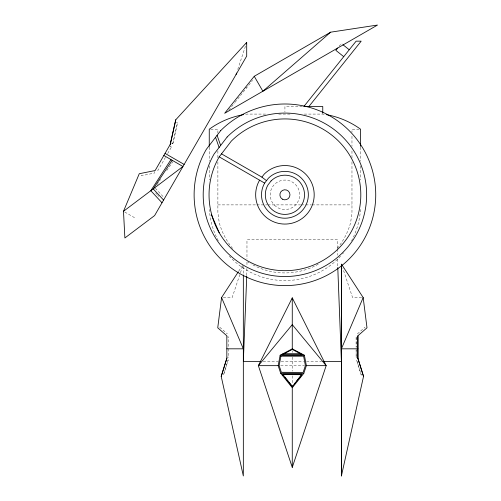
<?xml version="1.0" encoding="UTF-8"?>
<svg xmlns="http://www.w3.org/2000/svg" width="501" height="501" viewBox="0 0 501 501"><rect width="100%" height="100%" fill="white"/><g stroke="black" fill="none" stroke-linecap="round" stroke-linejoin="round"><path stroke-width="0.38" stroke-dasharray="2.5 1.88" d="M356.136 348.74L356.136 357.301L356.136 349.498M356.136 336.973L356.136 347.268L356.136 336.973L357.902 336.973M246.78 275.268L246.968 266.751M171.68 143.217L172.945 143.28L177.511 122.814L176.358 122.557M172.832 143.474L177.511 122.814M237.768 69.388L245.49 46.086M242.603 266.25L232.17 297.569L223.083 297.569M165.462 157.389L157.972 170.365L156.951 169.776M167.703 153.513L171.561 146.831L169.52 145.647M238.733 271.154L242.497 265.355M157.032 184.512L160.57 179.421M166.764 170.522L172.958 161.616M228.825 110.114L234.556 102.943M235.032 102.348L251.145 82.189M251.608 81.613L252.542 80.448M339.071 46.33L341.369 43.462L342.584 44.426M357.401 333.885L364.978 327.222M302.335 106.519L284.925 106.519L284.925 111.817M265.624 114.084L247.093 114.084A83.554 83.554 0 0 0 245.734 114.278M278.75 114.084L291.106 114.084M304.232 114.084L322.763 114.084A83.554 83.554 0 0 1 324.122 114.278M210.689 129.22L217.885 129.22L217.885 133.122M359.161 129.22L351.971 129.22L351.971 132.327M217.885 204.89L256.08 204.89M256.863 204.89L266.995 204.89M267.778 204.89L300.519 204.89M301.295 204.89L311.434 204.89M312.211 204.89L351.971 204.89M361.653 297.569L352.572 297.569L342.866 268.436M226.834 336.973L228.6 336.973L228.6 347.268M226.834 357.107L228.6 357.107M356.136 357.107L357.902 357.107M263.163 361.421L278.199 361.421M281.174 361.421L303.568 361.421M306.537 361.421L321.573 361.421M280.71 365.661L304.595 365.661M171.793 143.023L172.945 143.28M170.415 146.461L171.436 147.05M124.78 212.042L135.758 218.38M245.509 87.224L246.492 88.013M219.757 327.222L227.341 333.885M155.341 188.244L163.595 197.131M155.611 192.941L157.208 194.657M157.74 195.227L158.804 196.373M154.101 171.361L154.446 173.095L141.213 175.751L140.75 173.434M360.601 147.162L360.601 161.203M360.601 165.887L360.601 179.928M351.971 136.216L351.971 146.33M351.971 150.995L351.971 157.99M351.971 161.879L351.971 212.462L350.65 222.5A68.042 68.042 0 0 1 337.204 248.44M337.774 248.214L337.774 239.716L246.968 239.716L246.968 259.03M337.774 248.984L337.774 255.166M337.774 259.03L337.774 266.751M292.265 350.85L292.265 352.41M292.265 357.088L292.265 371.135M292.265 375.831L292.265 384.436M246.968 262.117L246.968 265.981M243.336 266.4L243.336 274.172M228.6 348.74L228.6 357.301M217.885 150.845L217.885 158.084M217.885 161.892L217.885 212.462L219.206 222.5A68.042 68.042 0 0 0 232.646 248.44M209.255 147.162L209.255 161.203M209.255 165.887L209.255 179.928M360.463 209.437A75.676 75.676 0 0 1 351.564 240.749M343.536 252.761A75.676 75.676 0 0 1 342.559 253.938M340.536 256.218A75.676 75.676 0 0 1 229.32 256.218M218.286 240.749A75.676 75.676 0 0 1 209.393 209.437M318.279 264.196A68.042 68.042 0 0 1 250.907 263.814M248.928 262.63A68.042 68.042 0 0 1 247.626 261.798M228.168 359.943L223.471 375.074L228.168 359.943M361.265 375.074L356.568 359.943L361.265 375.074M274.504 205.228A14.742 14.742 0 0 0 299.166 198.615A14.742 14.742 0 0 0 281.111 180.56A14.742 14.742 0 0 0 274.504 205.228"/><path stroke-width="0.75" d="M357.902 358.278L363.532 376.395L341.406 475.95L341.406 361.296M357.902 348.821L341.406 348.821L341.406 264.841M363.532 376.395L357.902 358.478L357.902 335.795L366.995 327.798L363.169 297.569L341.406 264.065L341.889 265.524M288.883 382.426L292.265 386.666L301.896 374.272L282.602 374.141L292.271 386.246M246.749 276.045L243.336 361.421L260.821 361.421M238.313 271.799L221.574 297.569L217.747 327.798L226.834 335.795L226.834 358.478L221.21 376.395L243.336 475.95L243.336 274.949M292.265 387.724L280.685 373.226L278.161 365.661L280.14 355.24L292.265 348.84L304.395 355.24L306.368 365.661L303.794 373.389L292.265 387.724L292.265 467.364L258.366 365.661L292.265 297.857L326.17 365.661L292.265 467.364M175.776 119.77L170.309 144.282L155.141 170.547L139.265 173.728L123.49 211.297L124.887 237.969L154.621 215.568L246.699 56.087L246.699 42.447L175.776 119.77L170.171 144.513M221.21 376.395L226.834 358.278M236.077 74.486L236.56 73.033M246.216 43.9L246.699 42.447M341.406 348.821L363.169 297.569M170.979 159.581L150.814 190.712L162.011 202.767M172.187 160.282L153.218 188.896L163.583 200.049M219.213 156.863L231.274 141.15A75.876 75.876 0 0 1 356.23 168.85A75.876 75.876 0 0 1 278.312 270.39A75.876 75.876 0 0 1 219.213 156.863L264.647 183.097A23.415 23.415 0 0 0 282.883 218.129A23.415 23.415 0 0 0 306.931 186.792A23.415 23.415 0 0 0 268.373 178.243L264.647 183.097M221.517 153.863L261.904 177.135L264.234 174.104A29.271 29.271 0 0 1 312.43 184.794A29.271 29.271 0 0 1 282.376 223.96A29.271 29.271 0 0 1 259.581 180.166M254.251 76.29L224.667 113.295L377.51 25.05L330.673 32.17L254.251 76.29L262.881 91.232L330.673 32.17M337.693 48.052L335.858 50.351L343.736 56.657M308.892 106.519L361.171 41.163L356.13 41.163L303.844 106.519L322.763 106.519L322.763 113.326M292.265 386.666L293.229 385.469M294.193 384.273L295.152 383.071M296.598 381.28L301.89 374.698L282.595 374.56L283.56 375.769M123.49 211.297L182.953 166.495L163.846 155.467M226.834 348.821L243.336 348.821L221.574 297.569M282.933 353.712L300.819 353.712M280.14 355.24L304.395 355.24M323.139 361.421L341.406 361.421L337.774 267.521M278.161 365.661L258.366 365.661L292.265 324.661L326.17 365.661L306.368 365.661M280.685 373.226L303.794 373.389M165.042 153.394L184.149 164.428M261.904 177.135L266.507 180.673M343.191 44.915L349.247 49.762M285.013 377.585L285.977 378.8M286.948 380.008L287.912 381.217M211.447 214.735L219.213 232.74M217.083 135.326L220.64 145.478M215.549 137.33L219.106 147.476M360.601 146.38L360.601 129.22A83.554 83.554 0 0 0 326.151 114.61M357.902 335.795L357.902 358.478M341.406 265.618L341.406 475.95M292.265 297.857L292.265 348.84M209.255 146.38L209.255 129.22A83.554 83.554 0 0 1 243.699 114.61M280.923 356.186L279.132 365.592L281.368 372.293L303.118 372.443L305.397 365.592L303.612 356.186L280.923 356.186M220.716 130.592L206.287 149.398A90.806 90.806 0 0 0 277.015 285.263A90.806 90.806 0 0 0 370.258 163.746A90.806 90.806 0 0 0 220.716 130.592M227.135 137.011L214.146 153.939A81.726 81.726 0 0 0 277.805 276.22A81.726 81.726 0 0 0 361.722 166.852A81.726 81.726 0 0 0 227.135 137.011M271.066 180.942L267.954 185.001A19.595 19.595 0 0 0 283.222 214.328A19.595 19.595 0 0 0 303.343 188.1A19.595 19.595 0 0 0 271.066 180.942M292.265 349.441L282.157 354.777L302.379 354.777L292.265 349.441M282.407 199.173A5.048 5.048 0 0 0 289.973 194.801A5.048 5.048 0 0 0 282.407 190.436A5.048 5.048 0 0 0 282.407 199.173"/></g></svg>
